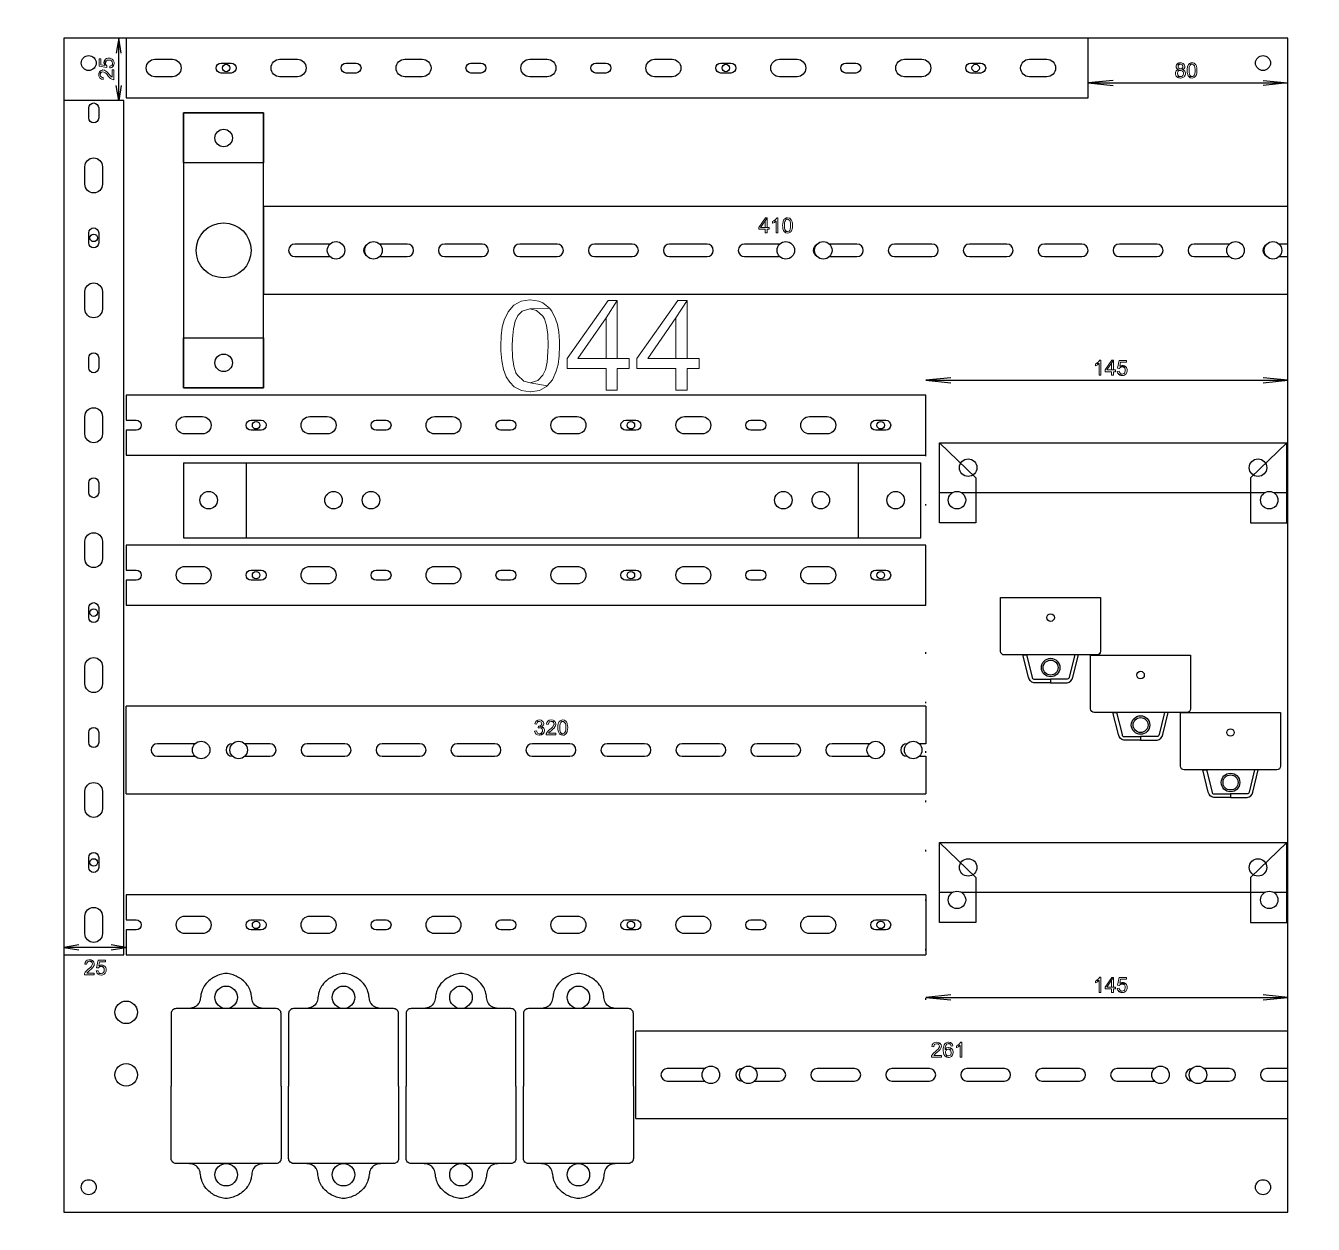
# Paper-space layout 'plateA4land' of a CAD drawing. Header units: millimetres. Extents: x 45 to 249, y 10 to 200.
# The model-space entities are those that its viewports show. They can reach past a viewport. Long polylines and large blocks are cut down to what shows.
import ezdxf

# ---------------------------------------------------------------- set-up
doc = ezdxf.new("R2010")
doc.units = ezdxf.units.MM
doc.linetypes.add('ACAD_ISO07W100', pattern=[3, 0, -3])
doc.layers.add('1', color=30, linetype='Continuous')
doc.layers.add('ViewPorts', color=3, linetype='Continuous')
doc.layers.get('ViewPorts').off()
doc.layers.get('ViewPorts').freeze()

msp = doc.modelspace()

# ---------------------------------------------------------------- linework, layer by layer
msp.add_lwpolyline([(1440, 646), (950, 646), (950, 176), (1440, 176)], close=True)
at = {"color": 0}
for centre, radius in [((960, 636), 3), ((1430, 636), 3), ((1015, 191), 4.5), ((1062, 191), 4.5), ((1109, 191), 4.5), ((1156, 191), 4.5), ((960, 186), 3), ((1430, 186), 3)]:
    msp.add_circle(centre, radius, dxfattribs=at)
for centre, radius in [((1015, 634), 1.5), ((1215, 634), 1.5), ((1315, 634), 1.5), ((1014, 606), 3.5), ((962, 566), 1.5), ((1059, 561), 3.5), ((1074, 561), 3.5), ((1239, 561), 3.5), ((1254, 561), 3.5), ((1419, 561), 3.5), ((1434, 561), 3.5), ((1014, 516), 3.5), ((1027, 491), 1.5), ((1177, 491), 1.5), ((1277, 491), 1.5), ((1008, 461), 3.5), ((1283, 461), 3.5), ((1307.5, 461), 3.5), ((1432.5, 461), 3.5), ((1027, 431), 1.5), ((1177, 431), 1.5), ((1277, 431), 1.5), ((962, 416), 1.5), ((1345, 414), 1.5), ((1345, 394), 3), ((1381, 391), 1.5), ((1381, 371), 3), ((1417, 368), 1.5), ((1005, 361), 3.5), ((1020, 361), 3.5), ((1275, 361), 3.5), ((1290, 361), 3.5), ((1417, 348), 3), ((962, 316), 1.5), ((1307.5, 301), 3.5), ((1432.5, 301), 3.5), ((1027, 291), 1.5), ((1177, 291), 1.5), ((1277, 291), 1.5), ((1015, 262), 4.5), ((1062, 262), 4.5), ((1109, 262), 4.5), ((1156, 262), 4.5), ((975, 256), 4.5), ((975, 231), 4.5), ((1209, 231), 3.5), ((1224, 231), 3.5), ((1389, 231), 3.5), ((1404, 231), 3.5)]:
    msp.add_circle(centre, radius)
at = {"layer": '1'}
for p, q in [((972, 646), (971, 640)), ((972, 621), (972, 646)), ((973, 640), (972, 646)), ((975, 646), (975, 622)), ((1360, 622), (1360, 646)), ((1370, 629), (1360, 628)), ((1430, 629), (1440, 628)), ((972, 621), (971, 627)), ((973, 627), (972, 621)), ((1360, 628), (1379, 628)), ((1360, 628), (1370, 627)), ((1379, 628), (1440, 628)), ((1440, 628), (1430, 627)), ((975, 622), (1360, 622)), ((1030, 578.5), (1030, 543.5)), ((1305, 510), (1295, 509)), ((1295, 509), (1440, 509)), ((1295, 509), (1305, 508)), ((1440, 509), (1430, 510)), ((1430, 508), (1440, 509)), ((1295, 503), (975, 503)), ((975, 503), (975, 493)), ((1295, 479), (1295, 503)), ((975, 489), (975, 479)), ((975, 479), (1295, 479)), ((998, 476), (1293, 476)), ((998, 476), (998, 446)), ((1023, 476), (1023, 446)), ((1268, 476), (1268, 446)), ((1293, 446), (1293, 476)), ((998, 446), (1293, 446)), ((1295, 443), (975, 443)), ((975, 443), (975, 433)), ((1295, 419), (1295, 443)), ((975, 429), (975, 419)), ((975, 419), (1295, 419)), ((975, 343.5), (975, 378.5)), ((1295, 378.5), (1295, 363.5)), ((1295, 358.5), (1295, 343.5)), ((1295, 303), (975, 303)), ((975, 303), (975, 293)), ((1295, 303), (1295, 279)), ((975, 289), (975, 279)), ((956, 283), (950, 282)), ((975, 282), (950, 282)), ((950, 282), (956, 281)), ((975, 282), (969, 283)), ((969, 281), (975, 282)), ((975, 279), (1295, 279)), ((1305, 263), (1295, 262)), ((1440, 262), (1430, 263)), ((1295, 262), (1440, 262)), ((1295, 262), (1305, 261)), ((1430, 261), (1440, 262)), ((1032.12, 257.47), (999, 257.5)), ((1079.12, 257.47), (1046, 257.5)), ((1126.12, 257.47), (1093, 257.5)), ((1173.12, 257.47), (1140, 257.5)), ((1179, 213.5), (1179, 248.5)), ((1032.12, 195.53), (999, 195.5)), ((1079.12, 195.53), (1046, 195.5)), ((1126.12, 195.53), (1093, 195.5)), ((1173.12, 195.53), (1140, 195.5))]:
    msp.add_line(p, q, dxfattribs=at)
at = {"layer": '1', "linetype": 'ACAD_ISO07W100'}
msp.add_line((1295, 261), (1295, 511), dxfattribs=at)
at = {"layer": '1', "color": 30, "lineweight": 0}
for points in [[(964.14, 637.71), (964.14, 634.72), (967.22, 634.14), (967.31, 634.84), (967.29, 634.85), (966.89, 635.29), (966.85, 635.35), (966.73, 635.92), (966.63, 637.45), (966.46, 634.99), (964.84, 635.31), (964.84, 637.71)], [(966.08, 636.12), (966.08, 636.08), (966.19, 635.52), (966.46, 634.99), (966.63, 637.45), (966.41, 637.2), (966.16, 636.7)], [(966.63, 637.45), (966.73, 635.92), (966.8, 636.39), (967.09, 636.85), (967.49, 637.11), (968.09, 637.2), (968.68, 637.11), (969.15, 636.84), (969.42, 636.49), (969.55, 635.94), (969.69, 634.6), (969.86, 634.82), (970.08, 635.33), (970.16, 635.94), (970.16, 636.03), (970.06, 636.61), (969.82, 637.1), (969.44, 637.51), (969.14, 637.71), (968.62, 637.92), (968.02, 637.99), (967.61, 637.95), (967.08, 637.77)], [(968.41, 634.78), (968.49, 634.01), (968.72, 634.05), (969.27, 634.25), (969.69, 634.6), (969.55, 635.94), (969.53, 635.69), (969.27, 635.18), (969, 634.98)], [(964.04, 631.34), (964.05, 631), (964.19, 630.44), (964.48, 629.98), (964.67, 629.79), (965.16, 629.53), (965.77, 629.4), (965.85, 630.15), (965.44, 630.2), (964.96, 630.47), (964.76, 630.75), (964.65, 631.33), (964.52, 632.71), (964.32, 632.47), (964.1, 631.96)], [(964.52, 632.71), (964.65, 631.33), (964.69, 631.66), (964.94, 632.14), (965.14, 632.3), (965.68, 632.45), (966.02, 632.4), (966.56, 632.12), (966.6, 632.09), (966.95, 631.78), (967.35, 631.35), (967.84, 630.78), (967.95, 630.66), (968.37, 630.19), (968.75, 629.83), (969.05, 629.61), (969.54, 629.34), (970.06, 629.26), (970.06, 633.22), (969.34, 633.22), (969.34, 630.28), (968.94, 630.59), (968.67, 630.88), (968.19, 631.44), (967.9, 631.79), (967.47, 632.25), (967.14, 632.58), (966.89, 632.78), (966.41, 633.06), (966.28, 633.11), (965.7, 633.22), (965.51, 633.2), (964.97, 633.05)], [(1231.51, 574.01), (1230.93, 574.01), (1228.2, 570.13), (1228.2, 569.46), (1230.78, 569.46), (1230.78, 568), (1231.51, 568), (1231.51, 569.46), (1232.33, 569.46), (1232.33, 570.13), (1231.51, 570.13), (1228.9, 570.13), (1230.78, 572.83)], [(1231.51, 574.01), (1230.78, 572.83), (1230.78, 570.13), (1228.9, 570.13), (1231.51, 570.13)], [(1234.27, 572.89), (1233.67, 572.53), (1233.67, 571.83), (1233.79, 571.86), (1234.43, 572.19), (1234.58, 572.28), (1235.12, 572.71)], [(1235.85, 574.04), (1235.4, 574.04), (1235.25, 573.77), (1234.73, 573.22), (1234.27, 572.89), (1235.12, 572.71), (1235.12, 568), (1235.85, 568)], [(1238.62, 573.68), (1238.28, 573.35), (1237.98, 572.68), (1237.89, 572.43), (1237.8, 571.77), (1237.74, 570.98), (1237.77, 570.4), (1237.86, 569.64), (1238.07, 569), (1238.34, 568.52), (1238.46, 568.4), (1239.71, 568.52), (1239.37, 568.58), (1238.86, 569), (1238.68, 569.4), (1238.55, 570.07), (1238.49, 570.98), (1238.55, 571.83), (1238.68, 572.53), (1238.89, 572.98), (1239.07, 573.19), (1239.68, 573.44)], [(1239.71, 574.04), (1239.22, 573.98), (1238.62, 573.68), (1239.68, 573.44), (1240.01, 573.38), (1240.56, 572.92), (1240.74, 572.56), (1240.86, 571.89), (1240.89, 570.98), (1240.86, 570.16), (1240.74, 569.46), (1240.56, 569), (1240.32, 568.73), (1239.71, 568.52), (1238.46, 568.4), (1239.01, 568.03), (1239.71, 567.91), (1240.19, 567.97), (1240.8, 568.27), (1241.11, 568.61), (1241.44, 569.28), (1241.5, 569.49), (1241.62, 570.16), (1241.65, 570.98), (1241.65, 570.98), (1241.62, 571.77), (1241.53, 572.37), (1241.44, 572.65), (1241.14, 573.29), (1241.08, 573.38), (1240.56, 573.83), (1240.41, 573.89)], [(1136.7, 541.15), (1136.62, 541.15), (1133.03, 540.63), (1130.18, 539.05), (1129.96, 538.9), (1127.86, 536.36), (1126.29, 533.06), (1125.54, 530.21), (1125.09, 526.77), (1124.94, 522.8), (1125.01, 520.85), (1125.31, 516.8), (1126.06, 513.36), (1127.11, 510.44), (1128.53, 508.19), (1130.33, 506.39), (1133.18, 504.89), (1136.7, 504.44), (1136.85, 504.44), (1140.37, 504.97), (1143.22, 506.54), (1143.44, 506.77), (1136.7, 508.04), (1134.15, 508.64), (1131.6, 511.04), (1131, 511.93), (1130.18, 514.63), (1129.66, 518.23), (1129.51, 522.8), (1129.58, 525.64), (1129.96, 529.61), (1130.7, 532.68), (1131.75, 534.93), (1133.48, 536.66), (1136.62, 537.55), (1144.41, 537.93), (1141.79, 540.03), (1140.22, 540.7)], [(1144.41, 537.93), (1136.62, 537.55), (1139.24, 536.95), (1141.79, 534.63), (1142.39, 533.66), (1143.22, 530.96), (1143.74, 527.37), (1143.89, 522.8), (1143.81, 520.4), (1143.51, 516.28), (1142.84, 513.21), (1141.79, 511.04), (1139.77, 508.94), (1136.7, 508.04), (1143.44, 506.77), (1145.61, 509.24), (1147.11, 512.61), (1147.86, 515.31), (1148.31, 518.75), (1148.46, 522.8), (1148.38, 524.67), (1148.16, 528.34), (1147.63, 531.34), (1146.89, 533.66), (1145.39, 536.66)], [(1171.46, 541), (1167.86, 541), (1151.46, 517.7), (1151.46, 513.66), (1167.11, 513.66), (1167.11, 505.04), (1171.46, 505.04), (1171.46, 513.66), (1176.33, 513.66), (1176.33, 517.7), (1171.46, 517.7), (1155.8, 517.7), (1167.11, 533.96)], [(1171.46, 541), (1167.11, 533.96), (1167.11, 517.7), (1155.8, 517.7), (1171.46, 517.7)], [(1199.47, 541), (1195.8, 541), (1179.4, 517.7), (1179.4, 513.66), (1195.05, 513.66), (1195.05, 505.04), (1199.47, 505.04), (1199.47, 513.66), (1204.34, 513.66), (1204.34, 517.7), (1199.47, 517.7), (1183.74, 517.7), (1195.05, 533.96)], [(1199.47, 541), (1195.05, 533.96), (1195.05, 517.7), (1183.74, 517.7), (1199.47, 517.7)], [(1363.31, 515.73), (1362.92, 515.52), (1362.92, 514.81), (1362.92, 514.81), (1363.28, 514.97), (1363.7, 515.19), (1364.08, 515.44), (1364.39, 515.7)], [(1365.13, 517.03), (1364.65, 517.03), (1364.58, 516.89), (1364.33, 516.56), (1364, 516.22), (1363.67, 515.96), (1363.31, 515.73), (1364.39, 515.7), (1364.39, 511), (1365.13, 511)], [(1370.11, 517), (1369.51, 517), (1366.77, 513.12), (1366.77, 512.44), (1369.37, 512.44), (1369.37, 511), (1370.11, 511), (1370.11, 512.44), (1370.92, 512.44), (1370.92, 513.12), (1370.11, 513.12), (1367.49, 513.12), (1369.37, 515.82)], [(1370.11, 517), (1369.37, 515.82), (1369.37, 513.12), (1367.49, 513.12), (1370.11, 513.12)], [(1375.36, 516.92), (1372.38, 516.92), (1371.8, 513.84), (1372.49, 513.75), (1372.61, 513.9), (1372.94, 514.17), (1373.16, 514.27), (1373.59, 514.33), (1375.11, 514.44), (1374.95, 514.58), (1372.65, 514.61), (1372.97, 516.22), (1375.36, 516.22)], [(1372.45, 512.64), (1371.67, 512.57), (1371.68, 512.45), (1371.79, 512.03), (1371.99, 511.67), (1372.27, 511.36), (1373.6, 511.51), (1373.2, 511.57), (1372.84, 511.79), (1372.78, 511.86), (1372.56, 512.2)], [(1375.11, 514.44), (1373.59, 514.33), (1373.78, 514.32), (1374.19, 514.2), (1374.51, 513.97), (1374.65, 513.8), (1374.81, 513.42), (1374.87, 512.97), (1374.84, 512.64), (1374.72, 512.24), (1374.5, 511.91), (1374.37, 511.78), (1374.01, 511.58), (1373.6, 511.51), (1372.27, 511.36), (1372.39, 511.26), (1372.74, 511.06), (1373.15, 510.94), (1373.6, 510.9), (1373.73, 510.9), (1374.16, 510.97), (1374.54, 511.11), (1374.88, 511.33), (1375.17, 511.63), (1375.31, 511.82), (1375.5, 512.2), (1375.61, 512.6), (1375.65, 513.04), (1375.63, 513.33), (1375.54, 513.75), (1375.36, 514.12)], [(1373.78, 514.98), (1373.44, 514.95), (1373.03, 514.82), (1372.65, 514.61), (1374.95, 514.58), (1374.6, 514.8), (1374.21, 514.94)], [(1139.17, 372.63), (1138.81, 372.18), (1138.56, 371.48), (1139.29, 371.36), (1139.35, 371.6), (1139.66, 372.18), (1139.72, 372.24), (1140.38, 372.45)], [(1140.35, 373.06), (1139.75, 372.97), (1139.17, 372.63), (1140.38, 372.45), (1140.48, 372.45), (1141.08, 372.18), (1141.11, 372.15), (1141.36, 371.51), (1141.33, 371.3), (1140.99, 370.75), (1140.81, 370.66), (1140.14, 370.51), (1141.39, 370.33), (1141.9, 370.78), (1141.93, 370.81), (1142.12, 371.48), (1142.12, 371.6), (1141.9, 372.27), (1141.81, 372.39), (1141.27, 372.85), (1141.05, 372.94)], [(1146.49, 372.57), (1145.12, 372.42), (1145.33, 372.42), (1145.94, 372.15), (1146.03, 372.03), (1146.25, 371.39), (1146.22, 371.18), (1145.91, 370.51), (1145.7, 370.3), (1145.24, 369.81), (1144.58, 369.23), (1144.06, 368.78), (1143.6, 368.32), (1143.45, 368.14), (1143.12, 367.53), (1143.06, 367.02), (1147, 367.02), (1147, 367.71), (1144.06, 367.71), (1144.36, 368.14), (1144.58, 368.32), (1145.21, 368.87), (1145.36, 368.99), (1145.94, 369.54), (1146.37, 369.93), (1146.49, 370.08), (1146.85, 370.66), (1146.85, 370.69), (1147, 371.39), (1146.88, 372)], [(1145.12, 373.06), (1145.06, 373.06), (1144.33, 372.94), (1143.76, 372.6), (1143.73, 372.57), (1143.36, 372.03), (1143.18, 371.3), (1143.94, 371.24), (1143.97, 371.54), (1144.27, 372.12), (1144.42, 372.27), (1145.12, 372.42), (1146.49, 372.57), (1146.43, 372.63), (1145.85, 372.94)], [(1148.67, 372.69), (1148.34, 372.36), (1148.01, 371.69), (1147.95, 371.45), (1147.82, 370.78), (1147.79, 369.99), (1147.82, 369.41), (1147.92, 368.66), (1148.1, 368.02), (1148.4, 367.53), (1148.49, 367.41), (1149.74, 367.53), (1149.43, 367.56), (1148.89, 368.02), (1148.74, 368.41), (1148.58, 369.08), (1148.55, 369.99), (1148.58, 370.84), (1148.74, 371.54), (1148.95, 372), (1149.13, 372.21), (1149.74, 372.42)], [(1149.74, 373.06), (1149.28, 373), (1148.67, 372.69), (1149.74, 372.42), (1150.07, 372.39), (1150.62, 371.93), (1150.77, 371.57), (1150.92, 370.9), (1150.95, 369.99), (1150.92, 369.17), (1150.8, 368.47), (1150.62, 368.02), (1150.34, 367.74), (1149.74, 367.53), (1148.49, 367.41), (1149.07, 367.05), (1149.74, 366.92), (1150.25, 366.99), (1150.83, 367.29), (1151.16, 367.62), (1151.5, 368.29), (1151.56, 368.5), (1151.68, 369.17), (1151.71, 369.99), (1151.71, 369.99), (1151.68, 370.78), (1151.56, 371.39), (1151.5, 371.66), (1151.19, 372.3), (1151.13, 372.39), (1150.59, 372.85), (1150.47, 372.91)], [(1139.23, 368.72), (1138.47, 368.59), (1138.65, 367.93), (1139.08, 367.38), (1139.11, 367.38), (1139.69, 367.02), (1140.38, 366.92), (1140.6, 366.92), (1141.27, 367.08), (1141.84, 367.47), (1140.38, 367.53), (1140.26, 367.53), (1139.66, 367.81), (1139.47, 368.02)], [(1140.02, 370.51), (1139.93, 369.87), (1140.45, 369.93), (1141.93, 369.96), (1141.3, 370.26), (1141.39, 370.33), (1140.14, 370.51)], [(1141.93, 369.96), (1140.45, 369.93), (1140.69, 369.93), (1141.3, 369.63), (1141.45, 369.44), (1141.63, 368.78), (1141.6, 368.47), (1141.27, 367.9), (1141.05, 367.71), (1140.38, 367.53), (1141.84, 367.47), (1141.9, 367.53), (1142.3, 368.11), (1142.42, 368.81), (1142.39, 369.14), (1142.12, 369.75)], [(961.72, 276.54), (960.35, 276.42), (960.68, 276.38), (961.16, 276.12), (961.32, 275.92), (961.47, 275.38), (961.42, 275.04), (961.14, 274.49), (961.1, 274.45), (960.8, 274.11), (960.37, 273.7), (959.81, 273.22), (959.67, 273.1), (959.19, 272.69), (958.84, 272.31), (958.62, 272.01), (958.37, 271.52), (958.28, 271.01), (962.24, 271.01), (962.24, 271.71), (959.29, 271.71), (959.61, 272.11), (959.91, 272.39), (960.46, 272.86), (960.82, 273.17), (961.27, 273.59), (961.6, 273.93), (961.81, 274.18), (962.09, 274.65), (962.14, 274.79), (962.24, 275.37), (962.23, 275.55), (962.06, 276.09)], [(960.36, 277.03), (960.01, 277.01), (959.44, 276.87), (958.99, 276.58), (958.81, 276.38), (958.54, 275.89), (958.42, 275.29), (959.17, 275.22), (959.23, 275.64), (959.5, 276.11), (959.77, 276.29), (960.35, 276.42), (961.72, 276.54), (961.47, 276.74), (960.97, 276.96)], [(966.72, 276.92), (963.74, 276.92), (963.16, 273.84), (963.85, 273.75), (963.88, 273.79), (964.3, 274.18), (964.38, 274.21), (964.94, 274.33), (966.47, 274.44), (964, 274.6), (964.33, 276.22), (966.72, 276.22)], [(966.47, 274.44), (964.94, 274.33), (965.41, 274.26), (965.87, 273.96), (966.12, 273.56), (966.22, 272.97), (966.22, 272.96), (966.13, 272.37), (965.86, 271.91), (965.51, 271.63), (964.96, 271.51), (963.63, 271.36), (963.84, 271.2), (964.35, 270.97), (964.96, 270.91), (965.07, 270.91), (965.64, 271.01), (966.12, 271.25), (966.53, 271.63), (966.73, 271.93), (966.93, 272.45), (967.01, 273.04), (966.97, 273.46), (966.8, 273.99)], [(965.14, 274.98), (965.08, 274.98), (964.53, 274.88), (964, 274.6), (966.47, 274.44), (966.21, 274.65), (965.71, 274.9)], [(963.8, 272.64), (963.03, 272.57), (963.06, 272.32), (963.26, 271.78), (963.63, 271.36), (964.96, 271.51), (964.69, 271.53), (964.2, 271.8), (963.99, 272.06)], [(1363.31, 268.73), (1362.92, 268.52), (1362.92, 267.81), (1362.92, 267.81), (1363.28, 267.97), (1363.7, 268.19), (1364.08, 268.44), (1364.39, 268.7)], [(1365.13, 270.03), (1364.65, 270.03), (1364.58, 269.89), (1364.33, 269.56), (1364, 269.22), (1363.67, 268.96), (1363.31, 268.73), (1364.39, 268.7), (1364.39, 264), (1365.13, 264)], [(1370.11, 270), (1369.51, 270), (1366.77, 266.12), (1366.77, 265.44), (1369.37, 265.44), (1369.37, 264), (1370.11, 264), (1370.11, 265.44), (1370.92, 265.44), (1370.92, 266.12), (1370.11, 266.12), (1367.49, 266.12), (1369.37, 268.82)], [(1370.11, 270), (1369.37, 268.82), (1369.37, 266.12), (1367.49, 266.12), (1370.11, 266.12)], [(1375.36, 269.92), (1372.38, 269.92), (1371.8, 266.84), (1372.49, 266.75), (1372.61, 266.9), (1372.94, 267.17), (1373.16, 267.27), (1373.59, 267.33), (1375.11, 267.44), (1374.95, 267.58), (1372.65, 267.61), (1372.97, 269.22), (1375.36, 269.22)], [(1373.78, 267.98), (1373.44, 267.95), (1373.03, 267.82), (1372.65, 267.61), (1374.95, 267.58), (1374.6, 267.8), (1374.21, 267.94)], [(1372.45, 265.64), (1371.67, 265.57), (1371.68, 265.45), (1371.79, 265.03), (1371.99, 264.67), (1372.27, 264.36), (1373.6, 264.51), (1373.2, 264.57), (1372.84, 264.79), (1372.78, 264.86), (1372.56, 265.2)], [(1375.11, 267.44), (1373.59, 267.33), (1373.78, 267.32), (1374.19, 267.2), (1374.51, 266.97), (1374.65, 266.8), (1374.81, 266.42), (1374.87, 265.97), (1374.84, 265.64), (1374.72, 265.24), (1374.5, 264.91), (1374.37, 264.78), (1374.01, 264.58), (1373.6, 264.51), (1372.27, 264.36), (1372.39, 264.26), (1372.74, 264.06), (1373.15, 263.94), (1373.6, 263.9), (1373.73, 263.9), (1374.16, 263.97), (1374.54, 264.11), (1374.88, 264.33), (1375.17, 264.63), (1375.31, 264.82), (1375.5, 265.2), (1375.61, 265.6), (1375.65, 266.04), (1375.63, 266.33), (1375.54, 266.75), (1375.36, 267.12)], [(1300.74, 243.58), (1299.38, 243.43), (1299.59, 243.43), (1300.2, 243.16), (1300.29, 243.04), (1300.5, 242.4), (1300.47, 242.19), (1300.14, 241.52), (1299.95, 241.3), (1299.5, 240.82), (1298.83, 240.24), (1298.31, 239.79), (1297.86, 239.33), (1297.71, 239.15), (1297.37, 238.54), (1297.28, 238.03), (1301.26, 238.03), (1301.26, 238.72), (1298.31, 238.72), (1298.62, 239.15), (1298.83, 239.33), (1299.47, 239.88), (1299.59, 240), (1300.2, 240.55), (1300.62, 240.94), (1300.74, 241.09), (1301.11, 241.67), (1301.11, 241.7), (1301.26, 242.4), (1301.14, 243.01)], [(1299.38, 244.04), (1299.32, 244.04), (1298.59, 243.95), (1298.01, 243.61), (1297.98, 243.58), (1297.61, 243.04), (1297.43, 242.31), (1298.19, 242.25), (1298.22, 242.52), (1298.53, 243.13), (1298.68, 243.28), (1299.38, 243.43), (1300.74, 243.58), (1300.68, 243.64), (1300.1, 243.95)], [(1304.17, 244.04), (1303.81, 244.04), (1303.17, 243.79), (1302.66, 243.37), (1302.41, 243.01), (1302.2, 242.4), (1302.05, 241.7), (1302.02, 240.85), (1302.02, 240.52), (1302.11, 239.73), (1302.29, 239.09), (1302.59, 238.6), (1302.84, 238.39), (1304.08, 238.54), (1303.48, 238.72), (1303.02, 239.24), (1303.02, 239.27), (1302.87, 239.97), (1302.9, 240.33), (1303.2, 240.91), (1303.41, 241.06), (1302.75, 241.12), (1302.81, 241.91), (1302.96, 242.52), (1303.05, 242.73), (1303.51, 243.25), (1304.11, 243.46), (1305.33, 243.64), (1304.87, 243.92)], [(1305.33, 243.64), (1304.11, 243.46), (1304.26, 243.43), (1304.87, 243.13), (1305.15, 242.49), (1305.87, 242.55), (1305.72, 243.13)], [(1307.91, 242.91), (1307.27, 242.55), (1307.27, 241.82), (1307.39, 241.88), (1308.06, 242.22), (1308.18, 242.31), (1308.76, 242.73)], [(1309.49, 244.04), (1309, 244.04), (1308.85, 243.79), (1308.36, 243.25), (1307.91, 242.91), (1308.76, 242.73), (1308.76, 238.03), (1309.49, 238.03)], [(1304.2, 241.91), (1304.08, 241.91), (1303.38, 241.73), (1303.23, 241.64), (1302.75, 241.12), (1303.41, 241.06), (1304.05, 241.27), (1305.45, 241.37), (1305.45, 241.4), (1304.87, 241.79)], [(1305.45, 241.37), (1304.05, 241.27), (1304.3, 241.24), (1304.9, 240.91), (1305.08, 240.64), (1305.24, 239.94), (1305.18, 239.48), (1304.87, 238.91), (1304.72, 238.75), (1304.08, 238.54), (1302.84, 238.39), (1303.41, 238.03), (1304.08, 237.93), (1304.42, 237.93), (1305.05, 238.18), (1305.3, 238.36), (1305.72, 238.94), (1305.87, 239.27), (1305.97, 239.97), (1305.97, 240.12), (1305.81, 240.82)]]:
    msp.add_lwpolyline(points, close=True, dxfattribs=at)
at = {"layer": '1'}
for points in [[(993.5, 630.5), (986.5, 630.5, -1), (986.5, 637.5), (993.5, 637.5, -1)], [(1017, 632), (1013, 632, -1), (1013, 636), (1017, 636, -1)], [(1043.5, 630.5), (1036.5, 630.5, -1), (1036.5, 637.5), (1043.5, 637.5, -1)], [(1067, 632), (1063, 632, -1), (1063, 636), (1067, 636, -1)], [(1093.5, 630.5), (1086.5, 630.5, -1), (1086.5, 637.5), (1093.5, 637.5, -1)], [(1117, 632), (1113, 632, -1), (1113, 636), (1117, 636, -1)], [(1143.5, 630.5), (1136.5, 630.5, -1), (1136.5, 637.5), (1143.5, 637.5, -1)], [(1167, 632), (1163, 632, -1), (1163, 636), (1167, 636, -1)], [(1193.5, 630.5), (1186.5, 630.5, -1), (1186.5, 637.5), (1193.5, 637.5, -1)], [(1217, 632), (1213, 632, -1), (1213, 636), (1217, 636, -1)], [(1243.5, 630.5), (1236.5, 630.5, -1), (1236.5, 637.5), (1243.5, 637.5, -1)], [(1267, 632), (1263, 632, -1), (1263, 636), (1267, 636, -1)], [(1293.5, 630.5), (1286.5, 630.5, -1), (1286.5, 637.5), (1293.5, 637.5, -1)], [(1317, 632), (1313, 632, -1), (1313, 636), (1317, 636, -1)], [(1343.5, 630.5), (1336.5, 630.5, -1), (1336.5, 637.5), (1343.5, 637.5, -1)], [(960, 614), (960, 618, -1), (964, 618), (964, 614, -1)], [(958.5, 587.5), (958.5, 594.5, -1), (965.5, 594.5), (965.5, 587.5, -1)], [(960, 564), (960, 568, -1), (964, 568), (964, 564, -1)], [(1102.5, 563.5, 1), (1102.5, 558.5), (1117.5, 558.5, 1), (1117.5, 563.5)], [(1132.5, 563.5, 1), (1132.5, 558.5), (1147.5, 558.5, 1), (1147.5, 563.5)], [(1162.5, 563.5, 1), (1162.5, 558.5), (1177.5, 558.5, 1), (1177.5, 563.5)], [(1192.5, 563.5, 1), (1192.5, 558.5), (1207.5, 558.5, 1), (1207.5, 563.5)], [(1282.5, 563.5, 1), (1282.5, 558.5), (1297.5, 558.5, 1), (1297.5, 563.5)], [(1312.5, 563.5, 1), (1312.5, 558.5), (1327.5, 558.5, 1), (1327.5, 563.5)], [(1342.5, 563.5, 1), (1342.5, 558.5), (1357.5, 558.5, 1), (1357.5, 563.5)], [(1372.5, 563.5, 1), (1372.5, 558.5), (1387.5, 558.5, 1), (1387.5, 563.5)], [(958.5, 537.5), (958.5, 544.5, -1), (965.5, 544.5), (965.5, 537.5, -1)], [(960, 514), (960, 518, -1), (964, 518), (964, 514, -1)], [(958.5, 487.5), (958.5, 494.5, -1), (965.5, 494.5), (965.5, 487.5, -1)], [(1005.5, 487.5), (998.5, 487.5, -1), (998.5, 494.5), (1005.5, 494.5, -1)], [(1029, 489), (1025, 489, -1), (1025, 493), (1029, 493, -1)], [(1055.5, 487.5), (1048.5, 487.5, -1), (1048.5, 494.5), (1055.5, 494.5, -1)], [(1079, 489), (1075, 489, -1), (1075, 493), (1079, 493, -1)], [(1105.5, 487.5), (1098.5, 487.5, -1), (1098.5, 494.5), (1105.5, 494.5, -1)], [(1129, 489), (1125, 489, -1), (1125, 493), (1129, 493, -1)], [(1155.5, 487.5), (1148.5, 487.5, -1), (1148.5, 494.5), (1155.5, 494.5, -1)], [(1179, 489), (1175, 489, -1), (1175, 493), (1179, 493, -1)], [(1205.5, 487.5), (1198.5, 487.5, -1), (1198.5, 494.5), (1205.5, 494.5, -1)], [(1229, 489), (1225, 489, -1), (1225, 493), (1229, 493, -1)], [(1255.5, 487.5), (1248.5, 487.5, -1), (1248.5, 494.5), (1255.5, 494.5, -1)], [(1279, 489), (1275, 489, -1), (1275, 493), (1279, 493, -1)], [(960, 464), (960, 468, -1), (964, 468), (964, 464, -1)], [(958.5, 437.5), (958.5, 444.5, -1), (965.5, 444.5), (965.5, 437.5, -1)], [(1005.5, 427.5), (998.5, 427.5, -1), (998.5, 434.5), (1005.5, 434.5, -1)], [(1029, 429), (1025, 429, -1), (1025, 433), (1029, 433, -1)], [(1055.5, 427.5), (1048.5, 427.5, -1), (1048.5, 434.5), (1055.5, 434.5, -1)], [(1079, 429), (1075, 429, -1), (1075, 433), (1079, 433, -1)], [(1105.5, 427.5), (1098.5, 427.5, -1), (1098.5, 434.5), (1105.5, 434.5, -1)], [(1129, 429), (1125, 429, -1), (1125, 433), (1129, 433, -1)], [(1155.5, 427.5), (1148.5, 427.5, -1), (1148.5, 434.5), (1155.5, 434.5, -1)], [(1179, 429), (1175, 429, -1), (1175, 433), (1179, 433, -1)], [(1205.5, 427.5), (1198.5, 427.5, -1), (1198.5, 434.5), (1205.5, 434.5, -1)], [(1229, 429), (1225, 429, -1), (1225, 433), (1229, 433, -1)], [(1255.5, 427.5), (1248.5, 427.5, -1), (1248.5, 434.5), (1255.5, 434.5, -1)], [(1279, 429), (1275, 429, -1), (1275, 433), (1279, 433, -1)], [(960, 414), (960, 418, -1), (964, 418), (964, 414, -1)], [(1365, 400.52, -0.414214), (1363.52, 399.04), (1326.48, 399.04, -0.414214), (1325, 400.52), (1325, 422), (1365, 422)], [(958.5, 387.5), (958.5, 394.5, -1), (965.5, 394.5), (965.5, 387.5, -1)], [(1345, 387.93), (1338.33, 387.93, -0.302776), (1336.11, 390.15), (1333.89, 399.04), (1335.37, 399.04), (1337.59, 390.15, 0.414214), (1338.33, 389.41), (1345, 389.41)], [(1345, 387.93), (1351.67, 387.93, 0.302776), (1353.89, 390.15), (1356.11, 399.04), (1354.63, 399.04), (1352.41, 390.15, -0.414214), (1351.67, 389.41), (1345, 389.41)], [(1401, 377.52, -0.414214), (1399.52, 376.04), (1362.48, 376.04, -0.414214), (1361, 377.52), (1361, 399), (1401, 399)], [(1381, 364.93), (1374.33, 364.93, -0.302776), (1372.11, 367.15), (1369.89, 376.04), (1371.37, 376.04), (1373.59, 367.15, 0.414214), (1374.33, 366.41), (1381, 366.41)], [(1381, 364.93), (1387.67, 364.93, 0.302776), (1389.89, 367.15), (1392.11, 376.04), (1390.63, 376.04), (1388.41, 367.15, -0.414214), (1387.67, 366.41), (1381, 366.41)], [(1437, 354.52, -0.414214), (1435.52, 353.04), (1398.48, 353.04, -0.414214), (1397, 354.52), (1397, 376), (1437, 376)], [(960, 364), (960, 368, -1), (964, 368), (964, 364, -1)], [(1047.5, 363.5, 1), (1047.5, 358.5), (1062.5, 358.5, 1), (1062.5, 363.5)], [(1077.5, 363.5, 1), (1077.5, 358.5), (1092.5, 358.5, 1), (1092.5, 363.5)], [(1107.5, 363.5, 1), (1107.5, 358.5), (1122.5, 358.5, 1), (1122.5, 363.5)], [(1137.5, 363.5, 1), (1137.5, 358.5), (1152.5, 358.5, 1), (1152.5, 363.5)], [(1167.5, 363.5, 1), (1167.5, 358.5), (1182.5, 358.5, 1), (1182.5, 363.5)], [(1197.5, 363.5, 1), (1197.5, 358.5), (1212.5, 358.5, 1), (1212.5, 363.5)], [(1227.5, 363.5, 1), (1227.5, 358.5), (1242.5, 358.5, 1), (1242.5, 363.5)], [(1417, 341.93), (1410.33, 341.93, -0.302776), (1408.11, 344.15), (1405.89, 353.04), (1407.37, 353.04), (1409.59, 344.15, 0.414214), (1410.33, 343.41), (1417, 343.41)], [(1417, 341.93), (1423.67, 341.93, 0.302776), (1425.89, 344.15), (1428.11, 353.04), (1426.63, 353.04), (1424.41, 344.15, -0.414214), (1423.67, 343.41), (1417, 343.41)], [(958.5, 337.5), (958.5, 344.5, -1), (965.5, 344.5), (965.5, 337.5, -1)], [(960, 314), (960, 318, -1), (964, 318), (964, 314, -1)], [(958.5, 287.5), (958.5, 294.5, -1), (965.5, 294.5), (965.5, 287.5, -1)], [(1005.5, 287.5), (998.5, 287.5, -1), (998.5, 294.5), (1005.5, 294.5, -1)], [(1055.5, 287.5), (1048.5, 287.5, -1), (1048.5, 294.5), (1055.5, 294.5, -1)], [(1105.5, 287.5), (1098.5, 287.5, -1), (1098.5, 294.5), (1105.5, 294.5, -1)], [(1155.5, 287.5), (1148.5, 287.5, -1), (1148.5, 294.5), (1155.5, 294.5, -1)], [(1205.5, 287.5), (1198.5, 287.5, -1), (1198.5, 294.5), (1205.5, 294.5, -1)], [(1255.5, 287.5), (1248.5, 287.5, -1), (1248.5, 294.5), (1255.5, 294.5, -1)], [(1029, 289), (1025, 289, -1), (1025, 293), (1029, 293, -1)], [(1079, 289), (1075, 289, -1), (1075, 293), (1079, 293, -1)], [(1129, 289), (1125, 289, -1), (1125, 293), (1129, 293, -1)], [(1179, 289), (1175, 289, -1), (1175, 293), (1179, 293, -1)], [(1229, 289), (1225, 289, -1), (1225, 293), (1229, 293, -1)], [(1279, 289), (1275, 289, -1), (1275, 293), (1279, 293, -1)], [(1251.5, 233.5, 1), (1251.5, 228.5), (1266.5, 228.5, 1), (1266.5, 233.5)], [(1281.5, 233.5, 1), (1281.5, 228.5), (1296.5, 228.5, 1), (1296.5, 233.5)], [(1311.5, 233.5, 1), (1311.5, 228.5), (1326.5, 228.5, 1), (1326.5, 233.5)], [(1341.5, 233.5, 1), (1341.5, 228.5), (1356.5, 228.5, 1), (1356.5, 233.5)]]:
    msp.add_lwpolyline(points, format="xyb", close=True, dxfattribs=at)
at = {"layer": '1', "lineweight": 0}
for points in [[(1395.61, 635.58), (1395.4, 635.28), (1395.28, 634.95), (1395.24, 634.58), (1395.24, 634.52), (1395.3, 634.15), (1395.46, 633.83), (1395.52, 633.75), (1395.79, 633.53), (1396.14, 633.35), (1395.85, 633.25), (1395.55, 633.07), (1396.96, 633.03), (1397.22, 633.01), (1397.56, 632.9), (1397.84, 632.69), (1398, 632.5), (1398.15, 632.18), (1398.2, 631.81), (1398.18, 631.57), (1398.06, 631.23), (1397.85, 630.95), (1397.68, 630.8), (1397.36, 630.66), (1396.98, 630.6), (1395.55, 630.53), (1395.62, 630.46), (1395.9, 630.26), (1396.22, 630.11), (1396.58, 630.03), (1396.97, 630), (1397.09, 630), (1397.48, 630.04), (1397.82, 630.15), (1398.13, 630.31), (1398.41, 630.52), (1398.64, 630.79), (1398.81, 631.1), (1398.92, 631.44), (1398.95, 631.82), (1398.93, 632.11), (1398.83, 632.46), (1398.66, 632.77), (1398.47, 632.99), (1398.18, 633.2), (1397.82, 633.35), (1397.92, 633.39), (1398.25, 633.59), (1396.98, 633.64), (1396.92, 633.64), (1396.56, 633.72), (1396.27, 633.91), (1396.24, 633.94), (1396.06, 634.23), (1395.99, 634.6), (1396.06, 634.95), (1396.27, 635.25), (1396.3, 635.28), (1396.6, 635.46), (1396.97, 635.52)], [(1396.96, 636.12), (1396.67, 636.11), (1396.31, 636.03), (1395.98, 635.89), (1395.71, 635.68), (1395.61, 635.58), (1396.97, 635.52), (1397.01, 635.52), (1397.37, 635.44), (1397.67, 635.25), (1397.69, 635.22), (1397.88, 634.92), (1397.95, 634.56), (1397.88, 634.2), (1397.68, 633.91), (1397.65, 633.88), (1397.35, 633.7), (1396.98, 633.64), (1398.25, 633.59), (1398.49, 633.83), (1398.5, 633.86), (1398.65, 634.18), (1398.71, 634.56), (1398.7, 634.72), (1398.62, 635.07), (1398.46, 635.39), (1398.23, 635.67), (1398.02, 635.84), (1397.71, 636), (1397.36, 636.09)], [(1400.47, 635.71), (1400.23, 635.46), (1400.04, 635.14), (1399.89, 634.77), (1399.83, 634.58), (1399.76, 634.26), (1399.71, 633.9), (1399.68, 633.5), (1399.67, 633.06), (1399.68, 632.62), (1399.71, 632.19), (1399.77, 631.79), (1399.86, 631.44), (1399.97, 631.13), (1400.1, 630.86), (1400.26, 630.62), (1400.33, 630.54), (1401.62, 630.6), (1401.34, 630.65), (1401.03, 630.81), (1400.77, 631.09), (1400.71, 631.19), (1400.61, 631.43), (1400.53, 631.74), (1400.47, 632.11), (1400.43, 632.55), (1400.42, 633.06), (1400.43, 633.39), (1400.46, 633.85), (1400.51, 634.24), (1400.58, 634.58), (1400.68, 634.86), (1400.8, 635.09), (1400.97, 635.27), (1401.26, 635.46), (1401.61, 635.51)], [(1401.62, 636.12), (1401.55, 636.12), (1401.17, 636.08), (1400.83, 635.96), (1400.54, 635.77), (1400.47, 635.71), (1401.61, 635.51), (1401.91, 635.47), (1402.22, 635.31), (1402.47, 635.03), (1402.54, 634.93), (1402.64, 634.69), (1402.72, 634.38), (1402.77, 634.01), (1402.81, 633.57), (1402.82, 633.06), (1402.82, 632.81), (1402.8, 632.34), (1402.75, 631.93), (1402.68, 631.59), (1402.59, 631.31), (1402.47, 631.09), (1402.25, 630.84), (1401.96, 630.66), (1401.62, 630.6), (1400.33, 630.54), (1400.59, 630.3), (1400.9, 630.13), (1401.24, 630.03), (1401.62, 630), (1401.7, 630), (1402.08, 630.05), (1402.42, 630.17), (1402.71, 630.36), (1402.78, 630.42), (1403.02, 630.67), (1403.21, 630.99), (1403.36, 631.36), (1403.42, 631.54), (1403.49, 631.86), (1403.54, 632.22), (1403.57, 632.62), (1403.58, 633.06), (1403.57, 633.43), (1403.55, 633.83), (1403.5, 634.18), (1403.44, 634.48), (1403.37, 634.71), (1403.24, 635.07), (1403.07, 635.37), (1403.02, 635.45), (1402.77, 635.72), (1402.47, 635.93), (1402.35, 635.99), (1402.01, 636.09)], [(1395.55, 633.07), (1395.3, 632.82), (1395.15, 632.57), (1395.04, 632.22), (1395, 631.84), (1395, 631.83), (1395.04, 631.46), (1395.14, 631.11), (1395.31, 630.8), (1395.55, 630.53), (1396.98, 630.6), (1396.69, 630.64), (1396.35, 630.77), (1396.13, 630.93), (1395.91, 631.22), (1395.81, 631.47), (1395.76, 631.83), (1395.77, 632.06), (1395.89, 632.4), (1396.1, 632.69), (1396.27, 632.83), (1396.59, 632.99), (1396.96, 633.03)]]:
    msp.add_lwpolyline(points, close=True, dxfattribs=at)
at = {"layer": '1'}
for points in [[(950, 279), (974, 279), (974, 621), (950, 621)], [(1440, 578.5), (1030, 578.5)], [(1440, 563.5), (1436.45, 563.5)], [(1436.45, 558.5), (1440, 558.5)], [(1030, 543.5), (1440, 543.5)], [(1305.7, 464), (1300.5, 464), (1300.5, 484), (1439.5, 484), (1439.5, 464), (1434.3, 464)], [(1430.7, 464), (1309.3, 464)], [(1295, 378.5), (975, 378.5)], [(1295, 363.5), (1292.45, 363.5)], [(1292.45, 358.5), (1295, 358.5)], [(975, 343.5), (1295, 343.5)], [(1305.7, 304), (1300.5, 304), (1300.5, 324), (1439.5, 324), (1439.5, 304), (1434.3, 304)], [(1430.7, 304), (1309.3, 304)], [(1440, 248.5), (1179, 248.5)], [(1179, 213.5), (1440, 213.5)]]:
    msp.add_lwpolyline(points, dxfattribs=at)
for points in [[(998, 506), (1030, 506), (1030, 616), (998, 616)], [(998, 616), (1030, 616), (1030, 596), (998, 596)], [(1030, 506), (998, 506), (998, 526), (1030, 526)], [(1315, 452), (1300.5, 452), (1300.5, 484), (1315, 470)], [(1425, 452), (1439.5, 452), (1439.5, 484), (1425, 470)], [(1315, 292), (1300.5, 292), (1300.5, 324), (1315, 310)], [(1425, 292), (1439.5, 292), (1439.5, 324), (1425, 310)]]:
    msp.add_lwpolyline(points, close=True, dxfattribs=at)
for points in [[(1056.55, 563.5), (1042.5, 563.5, 1), (1042.5, 558.5), (1056.55, 558.5)], [(1071.25, 563.17, 0.57735), (1071.25, 558.83, 0.57735)], [(1076.45, 558.5), (1087.5, 558.5, 1), (1087.5, 563.5), (1076.45, 563.5)], [(1236.55, 563.5), (1222.5, 563.5, 1), (1222.5, 558.5), (1236.55, 558.5)], [(1251.25, 563.17, 0.57735), (1251.25, 558.83)], [(1256.45, 558.5), (1267.5, 558.5, 1), (1267.5, 563.5), (1256.45, 563.5)], [(1416.55, 563.5), (1402.5, 563.5, 1), (1402.5, 558.5), (1416.55, 558.5)], [(1431.25, 563.17, 0.57735), (1431.25, 558.83)], [(975, 493), (979, 493, -1), (979, 489), (975, 489)], [(975, 433), (979, 433, -1), (979, 429), (975, 429)], [(1002.55, 363.5, 0.005), (1002.5, 363.5), (987.5, 363.5, 1), (987.5, 358.5), (1002.5, 358.5, 0.005), (1002.55, 358.5, 0.005)], [(1017.55, 363.5), (1017.5, 363.5, 1), (1017.5, 358.5), (1017.55, 358.5)], [(1022.45, 358.5), (1032.5, 358.5, 1), (1032.5, 363.5), (1022.45, 363.5)], [(1272.55, 363.5, 0.005), (1272.5, 363.5), (1257.5, 363.5, 1), (1257.5, 358.5), (1272.5, 358.5, 0.005), (1272.55, 358.5, 0.005)], [(1287.55, 363.5), (1287.5, 363.5, 1), (1287.5, 358.5), (1287.55, 358.5)], [(975, 293), (979, 293, -1), (979, 289), (975, 289)], [(1037, 226.5), (1037, 255.5, 0.414214), (1035, 257.5), (1034.43, 257.49), (1033.85, 257.48), (1033.28, 257.47), (1032.7, 257.47), (1032.12, 257.47), (1031.53, 257.48), (1031, 257.5), (1030.34, 257.54), (1029.75, 257.59), (1029.16, 257.68), (1028.59, 257.8), (1028.03, 257.97), (1027.5, 258.2), (1027, 258.5), (1026.55, 258.86), (1026, 259.5), (1025.84, 259.77), (1025.61, 260.29), (1025.45, 260.83), (1025.33, 261.4), (1025.24, 261.99), (1025.16, 262.58), (1025.06, 263.17), (1025, 263.5), (1024.78, 264.33), (1024.58, 264.88), (1024.35, 265.42), (1024.08, 265.94), (1023.78, 266.44), (1023.46, 266.92), (1023, 267.5), (1022.72, 267.82), (1022.31, 268.24), (1021.89, 268.63), (1021.44, 269), (1020.97, 269.35), (1020.49, 269.68), (1019.99, 269.99), (1019.47, 270.27), (1019, 270.5), (1018.4, 270.76), (1017.85, 270.97), (1017.29, 271.15), (1016.73, 271.3), (1016.15, 271.41), (1015.58, 271.48), (1015, 271.5), (1014.42, 271.48), (1013.85, 271.41), (1013.27, 271.3), (1012.71, 271.15), (1012.15, 270.97), (1011.6, 270.76), (1011, 270.5), (1010.53, 270.27), (1010.01, 269.99), (1009.51, 269.68), (1009.03, 269.35), (1008.56, 269), (1008.11, 268.63), (1007.69, 268.24), (1007.28, 267.82), (1007, 267.5), (1006.54, 266.92), (1006.22, 266.44), (1005.92, 265.94), (1005.65, 265.42), (1005.42, 264.88), (1005.22, 264.33), (1005, 263.5), (1004.94, 263.17), (1004.84, 262.58), (1004.76, 261.99), (1004.67, 261.4), (1004.55, 260.83), (1004.39, 260.29), (1004.16, 259.77), (1004, 259.5), (1003.45, 258.86), (1003, 258.5), (1002.5, 258.2), (1001.97, 257.97), (1001.41, 257.8), (1000.84, 257.68), (1000.25, 257.59), (999.66, 257.54), (999, 257.5), (998.47, 257.48), (997.88, 257.47), (997.3, 257.47), (996.72, 257.47), (996.15, 257.48), (995.57, 257.49), (995, 257.5, 0.414214), (993, 255.5), (993, 226.5)], [(1084, 226.5), (1084, 255.5, 0.414214), (1082, 257.5), (1081.43, 257.49), (1080.85, 257.48), (1080.28, 257.47), (1079.7, 257.47), (1079.12, 257.47), (1078.53, 257.48), (1078, 257.5), (1077.34, 257.54), (1076.75, 257.59), (1076.16, 257.68), (1075.59, 257.8), (1075.03, 257.97), (1074.5, 258.2), (1074, 258.5), (1073.55, 258.86), (1073, 259.5), (1072.84, 259.77), (1072.61, 260.29), (1072.45, 260.83), (1072.33, 261.4), (1072.24, 261.99), (1072.16, 262.58), (1072.06, 263.17), (1072, 263.5), (1071.78, 264.33), (1071.58, 264.88), (1071.35, 265.42), (1071.08, 265.94), (1070.78, 266.44), (1070.46, 266.92), (1070, 267.5), (1069.72, 267.82), (1069.31, 268.24), (1068.89, 268.63), (1068.44, 269), (1067.97, 269.35), (1067.49, 269.68), (1066.99, 269.99), (1066.47, 270.27), (1066, 270.5), (1065.4, 270.76), (1064.85, 270.97), (1064.29, 271.15), (1063.73, 271.3), (1063.15, 271.41), (1062.58, 271.48), (1062, 271.5), (1061.42, 271.48), (1060.85, 271.41), (1060.27, 271.3), (1059.71, 271.15), (1059.15, 270.97), (1058.6, 270.76), (1058, 270.5), (1057.53, 270.27), (1057.01, 269.99), (1056.51, 269.68), (1056.03, 269.35), (1055.56, 269), (1055.11, 268.63), (1054.69, 268.24), (1054.28, 267.82), (1054, 267.5), (1053.54, 266.92), (1053.22, 266.44), (1052.92, 265.94), (1052.65, 265.42), (1052.42, 264.88), (1052.22, 264.33), (1052, 263.5), (1051.94, 263.17), (1051.84, 262.58), (1051.76, 261.99), (1051.67, 261.4), (1051.55, 260.83), (1051.39, 260.29), (1051.16, 259.77), (1051, 259.5), (1050.45, 258.86), (1050, 258.5), (1049.5, 258.2), (1048.97, 257.97), (1048.41, 257.8), (1047.84, 257.68), (1047.25, 257.59), (1046.66, 257.54), (1046, 257.5), (1045.47, 257.48), (1044.88, 257.47), (1044.3, 257.47), (1043.72, 257.47), (1043.15, 257.48), (1042.57, 257.49), (1042, 257.5, 0.414214), (1040, 255.5), (1040, 226.5)], [(1131, 226.5), (1131, 255.5, 0.414214), (1129, 257.5), (1128.43, 257.49), (1127.85, 257.48), (1127.28, 257.47), (1126.7, 257.47), (1126.12, 257.47), (1125.53, 257.48), (1125, 257.5), (1124.34, 257.54), (1123.75, 257.59), (1123.16, 257.68), (1122.59, 257.8), (1122.03, 257.97), (1121.5, 258.2), (1121, 258.5), (1120.55, 258.86), (1120, 259.5), (1119.84, 259.77), (1119.61, 260.29), (1119.45, 260.83), (1119.33, 261.4), (1119.24, 261.99), (1119.16, 262.58), (1119.06, 263.17), (1119, 263.5), (1118.78, 264.33), (1118.58, 264.88), (1118.35, 265.42), (1118.08, 265.94), (1117.78, 266.44), (1117.46, 266.92), (1117, 267.5), (1116.72, 267.82), (1116.31, 268.24), (1115.89, 268.63), (1115.44, 269), (1114.97, 269.35), (1114.49, 269.68), (1113.99, 269.99), (1113.47, 270.27), (1113, 270.5), (1112.4, 270.76), (1111.85, 270.97), (1111.29, 271.15), (1110.73, 271.3), (1110.15, 271.41), (1109.58, 271.48), (1109, 271.5), (1108.42, 271.48), (1107.85, 271.41), (1107.27, 271.3), (1106.71, 271.15), (1106.15, 270.97), (1105.6, 270.76), (1105, 270.5), (1104.53, 270.27), (1104.01, 269.99), (1103.51, 269.68), (1103.03, 269.35), (1102.56, 269), (1102.11, 268.63), (1101.69, 268.24), (1101.28, 267.82), (1101, 267.5), (1100.54, 266.92), (1100.22, 266.44), (1099.92, 265.94), (1099.65, 265.42), (1099.42, 264.88), (1099.22, 264.33), (1099, 263.5), (1098.94, 263.17), (1098.84, 262.58), (1098.76, 261.99), (1098.67, 261.4), (1098.55, 260.83), (1098.39, 260.29), (1098.16, 259.77), (1098, 259.5), (1097.45, 258.86), (1097, 258.5), (1096.5, 258.2), (1095.97, 257.97), (1095.41, 257.8), (1094.84, 257.68), (1094.25, 257.59), (1093.66, 257.54), (1093, 257.5), (1092.47, 257.48), (1091.88, 257.47), (1091.3, 257.47), (1090.72, 257.47), (1090.15, 257.48), (1089.57, 257.49), (1089, 257.5, 0.414214), (1087, 255.5), (1087, 226.5)], [(1178, 226.5), (1178, 255.5, 0.414214), (1176, 257.5), (1175.43, 257.49), (1174.85, 257.48), (1174.28, 257.47), (1173.7, 257.47), (1173.12, 257.47), (1172.53, 257.48), (1172, 257.5), (1171.34, 257.54), (1170.75, 257.59), (1170.16, 257.68), (1169.59, 257.8), (1169.03, 257.97), (1168.5, 258.2), (1168, 258.5), (1167.55, 258.86), (1167, 259.5), (1166.84, 259.77), (1166.61, 260.29), (1166.45, 260.83), (1166.33, 261.4), (1166.24, 261.99), (1166.16, 262.58), (1166.06, 263.17), (1166, 263.5), (1165.78, 264.33), (1165.58, 264.88), (1165.35, 265.42), (1165.08, 265.94), (1164.78, 266.44), (1164.46, 266.92), (1164, 267.5), (1163.72, 267.82), (1163.31, 268.24), (1162.89, 268.63), (1162.44, 269), (1161.97, 269.35), (1161.49, 269.68), (1160.99, 269.99), (1160.47, 270.27), (1160, 270.5), (1159.4, 270.76), (1158.85, 270.97), (1158.29, 271.15), (1157.73, 271.3), (1157.15, 271.41), (1156.58, 271.48), (1156, 271.5), (1155.42, 271.48), (1154.85, 271.41), (1154.27, 271.3), (1153.71, 271.15), (1153.15, 270.97), (1152.6, 270.76), (1152, 270.5), (1151.53, 270.27), (1151.01, 269.99), (1150.51, 269.68), (1150.03, 269.35), (1149.56, 269), (1149.11, 268.63), (1148.69, 268.24), (1148.28, 267.82), (1148, 267.5), (1147.54, 266.92), (1147.22, 266.44), (1146.92, 265.94), (1146.65, 265.42), (1146.42, 264.88), (1146.22, 264.33), (1146, 263.5), (1145.94, 263.17), (1145.84, 262.58), (1145.76, 261.99), (1145.67, 261.4), (1145.55, 260.83), (1145.39, 260.29), (1145.16, 259.77), (1145, 259.5), (1144.45, 258.86), (1144, 258.5), (1143.5, 258.2), (1142.97, 257.97), (1142.41, 257.8), (1141.84, 257.68), (1141.25, 257.59), (1140.66, 257.54), (1140, 257.5), (1139.47, 257.48), (1138.88, 257.47), (1138.3, 257.47), (1137.72, 257.47), (1137.15, 257.48), (1136.57, 257.49), (1136, 257.5, 0.414214), (1134, 255.5), (1134, 226.5)], [(1206.55, 233.5, 0.005), (1206.5, 233.5), (1191.5, 233.5, 1), (1191.5, 228.5), (1206.5, 228.5, 0.005), (1206.55, 228.5, 0.005)], [(1221.55, 233.5), (1221.5, 233.5, 1), (1221.5, 228.5), (1221.55, 228.5)], [(1226.45, 228.5), (1236.5, 228.5, 1), (1236.5, 233.5), (1226.45, 233.5)], [(1386.55, 233.5, 0.005), (1386.5, 233.5), (1371.5, 233.5, 1), (1371.5, 228.5), (1386.5, 228.5, 0.005), (1386.55, 228.5, 0.005)], [(1401.55, 233.5), (1401.5, 233.5, 1), (1401.5, 228.5), (1401.55, 228.5)], [(1406.45, 228.5), (1416.5, 228.5, 1), (1416.5, 233.5), (1406.45, 233.5)], [(1440, 233.5), (1431.5, 233.5, 1), (1431.5, 228.5), (1440, 228.5)], [(1037, 226.5), (1037, 197.5, -0.414214), (1035, 195.5), (1034.43, 195.51), (1033.85, 195.52), (1033.28, 195.53), (1032.7, 195.53), (1032.12, 195.53), (1031.53, 195.52), (1031, 195.5), (1030.34, 195.46), (1029.75, 195.41), (1029.16, 195.32), (1028.59, 195.2), (1028.03, 195.03), (1027.5, 194.8), (1027, 194.5), (1026.55, 194.14), (1026, 193.5), (1025.84, 193.23), (1025.61, 192.71), (1025.45, 192.17), (1025.33, 191.6), (1025.24, 191.01), (1025.16, 190.42), (1025.06, 189.83), (1025, 189.5), (1024.78, 188.67), (1024.58, 188.12), (1024.35, 187.58), (1024.08, 187.06), (1023.78, 186.56), (1023.46, 186.08), (1023, 185.5), (1022.72, 185.18), (1022.31, 184.76), (1021.89, 184.37), (1021.44, 184), (1020.97, 183.65), (1020.49, 183.32), (1019.99, 183.01), (1019.47, 182.73), (1019, 182.5), (1018.4, 182.24), (1017.85, 182.03), (1017.29, 181.85), (1016.73, 181.7), (1016.15, 181.59), (1015.58, 181.52), (1015, 181.5), (1014.42, 181.52), (1013.85, 181.59), (1013.27, 181.7), (1012.71, 181.85), (1012.15, 182.03), (1011.6, 182.24), (1011, 182.5), (1010.53, 182.73), (1010.01, 183.01), (1009.51, 183.32), (1009.03, 183.65), (1008.56, 184), (1008.11, 184.37), (1007.69, 184.76), (1007.28, 185.18), (1007, 185.5), (1006.54, 186.08), (1006.22, 186.56), (1005.92, 187.06), (1005.65, 187.58), (1005.42, 188.12), (1005.22, 188.67), (1005, 189.5), (1004.94, 189.83), (1004.84, 190.42), (1004.76, 191.01), (1004.67, 191.6), (1004.55, 192.17), (1004.39, 192.71), (1004.16, 193.23), (1004, 193.5), (1003.45, 194.14), (1003, 194.5), (1002.5, 194.8), (1001.97, 195.03), (1001.41, 195.2), (1000.84, 195.32), (1000.25, 195.41), (999.66, 195.46), (999, 195.5), (998.47, 195.52), (997.88, 195.53), (997.3, 195.53), (996.72, 195.53), (996.15, 195.52), (995.57, 195.51), (995, 195.5, -0.414214), (993, 197.5), (993, 226.5)], [(1084, 226.5), (1084, 197.5, -0.414214), (1082, 195.5), (1081.43, 195.51), (1080.85, 195.52), (1080.28, 195.53), (1079.7, 195.53), (1079.12, 195.53), (1078.53, 195.52), (1078, 195.5), (1077.34, 195.46), (1076.75, 195.41), (1076.16, 195.32), (1075.59, 195.2), (1075.03, 195.03), (1074.5, 194.8), (1074, 194.5), (1073.55, 194.14), (1073, 193.5), (1072.84, 193.23), (1072.61, 192.71), (1072.45, 192.17), (1072.33, 191.6), (1072.24, 191.01), (1072.16, 190.42), (1072.06, 189.83), (1072, 189.5), (1071.78, 188.67), (1071.58, 188.12), (1071.35, 187.58), (1071.08, 187.06), (1070.78, 186.56), (1070.46, 186.08), (1070, 185.5), (1069.72, 185.18), (1069.31, 184.76), (1068.89, 184.37), (1068.44, 184), (1067.97, 183.65), (1067.49, 183.32), (1066.99, 183.01), (1066.47, 182.73), (1066, 182.5), (1065.4, 182.24), (1064.85, 182.03), (1064.29, 181.85), (1063.73, 181.7), (1063.15, 181.59), (1062.58, 181.52), (1062, 181.5), (1061.42, 181.52), (1060.85, 181.59), (1060.27, 181.7), (1059.71, 181.85), (1059.15, 182.03), (1058.6, 182.24), (1058, 182.5), (1057.53, 182.73), (1057.01, 183.01), (1056.51, 183.32), (1056.03, 183.65), (1055.56, 184), (1055.11, 184.37), (1054.69, 184.76), (1054.28, 185.18), (1054, 185.5), (1053.54, 186.08), (1053.22, 186.56), (1052.92, 187.06), (1052.65, 187.58), (1052.42, 188.12), (1052.22, 188.67), (1052, 189.5), (1051.94, 189.83), (1051.84, 190.42), (1051.76, 191.01), (1051.67, 191.6), (1051.55, 192.17), (1051.39, 192.71), (1051.16, 193.23), (1051, 193.5), (1050.45, 194.14), (1050, 194.5), (1049.5, 194.8), (1048.97, 195.03), (1048.41, 195.2), (1047.84, 195.32), (1047.25, 195.41), (1046.66, 195.46), (1046, 195.5), (1045.47, 195.52), (1044.88, 195.53), (1044.3, 195.53), (1043.72, 195.53), (1043.15, 195.52), (1042.57, 195.51), (1042, 195.5, -0.414214), (1040, 197.5), (1040, 226.5)], [(1131, 226.5), (1131, 197.5, -0.414214), (1129, 195.5), (1128.43, 195.51), (1127.85, 195.52), (1127.28, 195.53), (1126.7, 195.53), (1126.12, 195.53), (1125.53, 195.52), (1125, 195.5), (1124.34, 195.46), (1123.75, 195.41), (1123.16, 195.32), (1122.59, 195.2), (1122.03, 195.03), (1121.5, 194.8), (1121, 194.5), (1120.55, 194.14), (1120, 193.5), (1119.84, 193.23), (1119.61, 192.71), (1119.45, 192.17), (1119.33, 191.6), (1119.24, 191.01), (1119.16, 190.42), (1119.06, 189.83), (1119, 189.5), (1118.78, 188.67), (1118.58, 188.12), (1118.35, 187.58), (1118.08, 187.06), (1117.78, 186.56), (1117.46, 186.08), (1117, 185.5), (1116.72, 185.18), (1116.31, 184.76), (1115.89, 184.37), (1115.44, 184), (1114.97, 183.65), (1114.49, 183.32), (1113.99, 183.01), (1113.47, 182.73), (1113, 182.5), (1112.4, 182.24), (1111.85, 182.03), (1111.29, 181.85), (1110.73, 181.7), (1110.15, 181.59), (1109.58, 181.52), (1109, 181.5), (1108.42, 181.52), (1107.85, 181.59), (1107.27, 181.7), (1106.71, 181.85), (1106.15, 182.03), (1105.6, 182.24), (1105, 182.5), (1104.53, 182.73), (1104.01, 183.01), (1103.51, 183.32), (1103.03, 183.65), (1102.56, 184), (1102.11, 184.37), (1101.69, 184.76), (1101.28, 185.18), (1101, 185.5), (1100.54, 186.08), (1100.22, 186.56), (1099.92, 187.06), (1099.65, 187.58), (1099.42, 188.12), (1099.22, 188.67), (1099, 189.5), (1098.94, 189.83), (1098.84, 190.42), (1098.76, 191.01), (1098.67, 191.6), (1098.55, 192.17), (1098.39, 192.71), (1098.16, 193.23), (1098, 193.5), (1097.45, 194.14), (1097, 194.5), (1096.5, 194.8), (1095.97, 195.03), (1095.41, 195.2), (1094.84, 195.32), (1094.25, 195.41), (1093.66, 195.46), (1093, 195.5), (1092.47, 195.52), (1091.88, 195.53), (1091.3, 195.53), (1090.72, 195.53), (1090.15, 195.52), (1089.57, 195.51), (1089, 195.5, -0.414214), (1087, 197.5), (1087, 226.5)], [(1178, 226.5), (1178, 197.5, -0.414214), (1176, 195.5), (1175.43, 195.51), (1174.85, 195.52), (1174.28, 195.53), (1173.7, 195.53), (1173.12, 195.53), (1172.53, 195.52), (1172, 195.5), (1171.34, 195.46), (1170.75, 195.41), (1170.16, 195.32), (1169.59, 195.2), (1169.03, 195.03), (1168.5, 194.8), (1168, 194.5), (1167.55, 194.14), (1167, 193.5), (1166.84, 193.23), (1166.61, 192.71), (1166.45, 192.17), (1166.33, 191.6), (1166.24, 191.01), (1166.16, 190.42), (1166.06, 189.83), (1166, 189.5), (1165.78, 188.67), (1165.58, 188.12), (1165.35, 187.58), (1165.08, 187.06), (1164.78, 186.56), (1164.46, 186.08), (1164, 185.5), (1163.72, 185.18), (1163.31, 184.76), (1162.89, 184.37), (1162.44, 184), (1161.97, 183.65), (1161.49, 183.32), (1160.99, 183.01), (1160.47, 182.73), (1160, 182.5), (1159.4, 182.24), (1158.85, 182.03), (1158.29, 181.85), (1157.73, 181.7), (1157.15, 181.59), (1156.58, 181.52), (1156, 181.5), (1155.42, 181.52), (1154.85, 181.59), (1154.27, 181.7), (1153.71, 181.85), (1153.15, 182.03), (1152.6, 182.24), (1152, 182.5), (1151.53, 182.73), (1151.01, 183.01), (1150.51, 183.32), (1150.03, 183.65), (1149.56, 184), (1149.11, 184.37), (1148.69, 184.76), (1148.28, 185.18), (1148, 185.5), (1147.54, 186.08), (1147.22, 186.56), (1146.92, 187.06), (1146.65, 187.58), (1146.42, 188.12), (1146.22, 188.67), (1146, 189.5), (1145.94, 189.83), (1145.84, 190.42), (1145.76, 191.01), (1145.67, 191.6), (1145.55, 192.17), (1145.39, 192.71), (1145.16, 193.23), (1145, 193.5), (1144.45, 194.14), (1144, 194.5), (1143.5, 194.8), (1142.97, 195.03), (1142.41, 195.2), (1141.84, 195.32), (1141.25, 195.41), (1140.66, 195.46), (1140, 195.5), (1139.47, 195.52), (1138.88, 195.53), (1138.3, 195.53), (1137.72, 195.53), (1137.15, 195.52), (1136.57, 195.51), (1136, 195.5, -0.414214), (1134, 197.5), (1134, 226.5)]]:
    msp.add_lwpolyline(points, format="xyb", dxfattribs=at)
for centre, radius in [((1014, 561), 11), ((1312, 474), 3.5), ((1428, 474), 3.5), ((1058, 461), 3.5), ((1073, 461), 3.5), ((1238, 461), 3.5), ((1253, 461), 3.5), ((1345, 394), 3.7), ((1381, 371), 3.7), ((1417, 348), 3.7), ((1312, 314), 3.5), ((1428, 314), 3.5)]:
    msp.add_circle(centre, radius, dxfattribs=at)

psp = doc.layouts.new('plateA4land')

# ---------------------------------------------------------------- viewports
at = {"layer": 'ViewPorts'}
psp.add_viewport(center=(147.48, 104.95), size=(203.99, 189.9098), view_center_point=(1192.45, 411.03), view_height=479.7495, dxfattribs=at)

doc.saveas('drawing.dxf')
